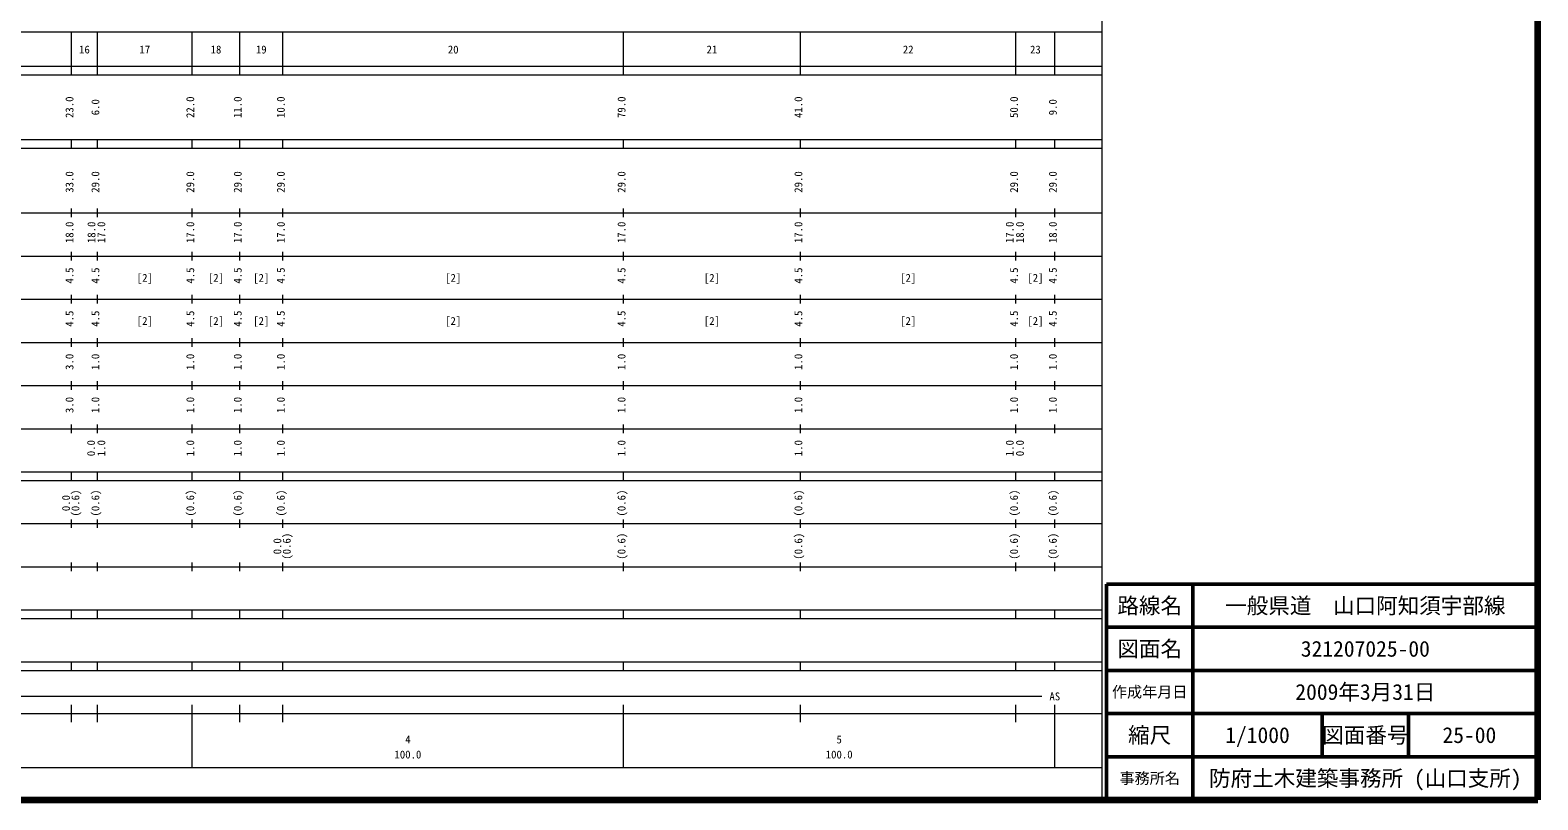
# Model space of a CAD drawing. Units: millimetres, scale not verified. Extents: x 40000 to 680000, y 20000 to 380000.
# Drawn here: x 330414 to 680000, y 20000 to 198357 of the extents above; entities that cross this region are included whole.
import ezdxf
from ezdxf.enums import TextEntityAlignment as Align

# ---------------------------------------------------------------- set-up
doc = ezdxf.new("R2010")
doc.units = ezdxf.units.MM
doc.header["$LTSCALE"] = 1000
for name, color, linetype, lineweight in [('M-TTL', 2, 'Continuous', 140), ('M-TTL-BAND', 7, 'Continuous', 13), ('M-TTL-FRAM', 2, 'Continuous', 50), ('M-TTL-LINE', 7, 'Continuous', 50)]:
    doc.layers.add(name, color=color, linetype=linetype, lineweight=lineweight)
doc.layers.add('M-TTL-TXT', color=7, linetype='Continuous')
doc.styles.add('ＭＳ ゴシック', font='')
doc.styles.get('ＭＳ ゴシック').set_extended_font_data('MS Gothic')

msp = doc.modelspace()

# ---------------------------------------------------------------- linework, layer by layer
at = {"layer": 'M-TTL'}
for p, q in [((680000, 20000), (680000, 380000)), ((40000, 20000), (680000, 20000))]:
    msp.add_line(p, q, dxfattribs=at)
at = {"layer": 'M-TTL-BAND'}
for p, q in [((579000, 20000), (579000, 370000)), ((68000, 198000), (579000, 198000)), ((340000, 188000), (340000, 198000)), ((346000, 188000), (346000, 198000)), ((368000, 188000), (368000, 198000)), ((379000, 188000), (379000, 198000)), ((389000, 188000), (389000, 198000)), ((468000, 188000), (468000, 198000)), ((509000, 188000), (509000, 198000)), ((559000, 188000), (559000, 198000)), ((568000, 188000), (568000, 198000)), ((40000, 190000), (579000, 190000)), ((40000, 188000), (579000, 188000)), ((40000, 173000), (579000, 173000)), ((340000, 171000), (340000, 173000)), ((346000, 171000), (346000, 173000)), ((368000, 171000), (368000, 173000)), ((379000, 171000), (379000, 173000)), ((389000, 171000), (389000, 173000)), ((468000, 171000), (468000, 173000)), ((509000, 171000), (509000, 173000)), ((559000, 171000), (559000, 173000)), ((568000, 171000), (568000, 173000)), ((40000, 171000), (579000, 171000)), ((40000, 156000), (579000, 156000)), ((340000, 155000), (340000, 157000)), ((346000, 155000), (346000, 157000)), ((368000, 155000), (368000, 157000)), ((379000, 155000), (379000, 157000)), ((389000, 155000), (389000, 157000)), ((468000, 155000), (468000, 157000)), ((509000, 155000), (509000, 157000)), ((559000, 155000), (559000, 157000)), ((568000, 155000), (568000, 157000)), ((340000, 145000), (340000, 147000)), ((346000, 145000), (346000, 147000)), ((368000, 145000), (368000, 147000)), ((379000, 145000), (379000, 147000)), ((389000, 145000), (389000, 147000)), ((468000, 145000), (468000, 147000)), ((509000, 145000), (509000, 147000)), ((559000, 145000), (559000, 147000)), ((568000, 145000), (568000, 147000)), ((46000, 146000), (579000, 146000)), ((340000, 135000), (340000, 137000)), ((346000, 135000), (346000, 137000)), ((368000, 135000), (368000, 137000)), ((379000, 135000), (379000, 137000)), ((389000, 135000), (389000, 137000)), ((468000, 135000), (468000, 137000)), ((509000, 135000), (509000, 137000)), ((559000, 135000), (559000, 137000)), ((568000, 135000), (568000, 137000)), ((52000, 136000), (579000, 136000)), ((46000, 126000), (579000, 126000)), ((340000, 125000), (340000, 127000)), ((346000, 125000), (346000, 127000)), ((368000, 125000), (368000, 127000)), ((379000, 125000), (379000, 127000)), ((389000, 125000), (389000, 127000)), ((468000, 125000), (468000, 127000)), ((509000, 125000), (509000, 127000)), ((559000, 125000), (559000, 127000)), ((568000, 125000), (568000, 127000)), ((52000, 116000), (579000, 116000)), ((340000, 115000), (340000, 117000)), ((346000, 115000), (346000, 117000)), ((368000, 115000), (368000, 117000)), ((379000, 115000), (379000, 117000)), ((389000, 115000), (389000, 117000)), ((468000, 115000), (468000, 117000)), ((509000, 115000), (509000, 117000)), ((559000, 115000), (559000, 117000)), ((568000, 115000), (568000, 117000)), ((46000, 106000), (579000, 106000)), ((340000, 105000), (340000, 107000)), ((346000, 105000), (346000, 107000)), ((368000, 105000), (368000, 107000)), ((379000, 105000), (379000, 107000)), ((389000, 105000), (389000, 107000)), ((468000, 105000), (468000, 107000)), ((509000, 105000), (509000, 107000)), ((559000, 105000), (559000, 107000)), ((568000, 105000), (568000, 107000)), ((40000, 96000), (579000, 96000)), ((340000, 94000), (340000, 96000)), ((346000, 94000), (346000, 96000)), ((368000, 94000), (368000, 96000)), ((379000, 94000), (379000, 96000)), ((389000, 94000), (389000, 96000)), ((468000, 94000), (468000, 96000)), ((509000, 94000), (509000, 96000)), ((559000, 94000), (559000, 96000)), ((568000, 94000), (568000, 96000)), ((40000, 94000), (579000, 94000)), ((49000, 84000), (579000, 84000)), ((340000, 83000), (340000, 85000)), ((346000, 83000), (346000, 85000)), ((368000, 83000), (368000, 85000)), ((379000, 83000), (379000, 85000)), ((389000, 83000), (389000, 85000)), ((468000, 83000), (468000, 85000)), ((509000, 83000), (509000, 85000)), ((559000, 83000), (559000, 85000)), ((568000, 83000), (568000, 85000)), ((40000, 74000), (579000, 74000)), ((340000, 73000), (340000, 75000)), ((346000, 73000), (346000, 75000)), ((368000, 73000), (368000, 75000)), ((379000, 73000), (379000, 75000)), ((389000, 73000), (389000, 75000)), ((468000, 73000), (468000, 75000)), ((509000, 73000), (509000, 75000)), ((559000, 73000), (559000, 75000)), ((568000, 73000), (568000, 75000)), ((40000, 64000), (579000, 64000)), ((340000, 62000), (340000, 64000)), ((346000, 62000), (346000, 64000)), ((368000, 62000), (368000, 64000)), ((379000, 62000), (379000, 64000)), ((389000, 62000), (389000, 64000)), ((468000, 62000), (468000, 64000)), ((509000, 62000), (509000, 64000)), ((559000, 62000), (559000, 64000)), ((568000, 62000), (568000, 64000)), ((40000, 62000), (579000, 62000)), ((40000, 52000), (579000, 52000)), ((40000, 50000), (579000, 50000)), ((340000, 50000), (340000, 52000)), ((346000, 50000), (346000, 52000)), ((368000, 50000), (368000, 52000)), ((379000, 50000), (379000, 52000)), ((389000, 50000), (389000, 52000)), ((468000, 50000), (468000, 52000)), ((509000, 50000), (509000, 52000)), ((559000, 50000), (559000, 52000)), ((568000, 50000), (568000, 52000)), ((71000, 44000), (565000, 44000)), ((340000, 38000), (340000, 42000)), ((346000, 38000), (346000, 42000)), ((368000, 27500), (368000, 42000)), ((379000, 38000), (379000, 42000)), ((389000, 38000), (389000, 42000)), ((468000, 27500), (468000, 42000)), ((509000, 38000), (509000, 42000)), ((559000, 38000), (559000, 42000)), ((568000, 27500), (568000, 42000)), ((40000, 40000), (579000, 40000)), ((68000, 27500), (579000, 27500))]:
    msp.add_line(p, q, dxfattribs=at)
at = {"layer": 'M-TTL-FRAM'}
for p, q in [((680000, 70000), (580000, 70000)), ((580000, 70000), (580000, 20000))]:
    msp.add_line(p, q, dxfattribs=at)
at = {"layer": 'M-TTL-LINE'}
for p, q in [((600000, 70000), (600000, 20000)), ((680000, 60000), (580000, 60000)), ((680000, 50000), (580000, 50000)), ((680000, 40000), (580000, 40000)), ((630000, 40000), (630000, 30000)), ((650000, 40000), (650000, 30000)), ((680000, 30000), (580000, 30000))]:
    msp.add_line(p, q, dxfattribs=at)

# ---------------------------------------------------------------- texts
at = {"layer": 'M-TTL-BAND', "style": 'ＭＳ ゴシック'}
for s, p in [('16', (343000, 192405)), ('17', (357000, 192405)), ('18', (373500, 192405)), ('19', (384000, 192405)), ('20', (428500, 192405)), ('21', (488500, 192405)), ('22', (534000, 192405)), ('23', (563500, 192405)), ('[2]', (357000, 139500)), ('[2]', (373500, 139500)), ('[2]', (384000, 139500)), ('[2]', (428500, 139500)), ('[2]', (488500, 139500)), ('[2]', (534000, 139500)), ('[2]', (563500, 139500)), ('[2]', (357000, 129500)), ('[2]', (373500, 129500)), ('[2]', (384000, 129500)), ('[2]', (428500, 129500)), ('[2]', (488500, 129500)), ('[2]', (534000, 129500)), ('[2]', (563500, 129500)), ('AS', (568000, 42500)), ('4', (418000, 32523)), ('5', (518000, 32523)), ('100.0', (418000, 29033)), ('100.0', (518000, 29033))]:
    msp.add_text(s, height=1833, dxfattribs=at).set_placement(p, align=Align.BOTTOM_CENTER)
for s, p in [('23.0', (341000, 180500)), ('6.0', (347000, 180500)), ('22.0', (369000, 180500)), ('11.0', (380000, 180500)), ('10.0', (390000, 180500)), ('79.0', (469000, 180500)), ('41.0', (510000, 180500)), ('50.0', (560000, 180500)), ('9.0', (569000, 180500)), ('33.0', (341000, 163174)), ('29.0', (347000, 163174)), ('29.0', (369000, 163174)), ('29.0', (380000, 163174)), ('29.0', (390000, 163174)), ('29.0', (469000, 163174)), ('29.0', (510000, 163174)), ('29.0', (560000, 163174)), ('29.0', (569000, 163174)), ('18.0', (341000, 151500)), ('18.0', (346094, 151500)), ('17.0', (348370, 151500)), ('17.0', (369000, 151500)), ('17.0', (380000, 151500)), ('17.0', (390000, 151500)), ('17.0', (469000, 151500)), ('17.0', (510000, 151500)), ('17.0', (559000, 151500)), ('18.0', (561370, 151500)), ('18.0', (569000, 151500)), ('4.5', (341000, 141500)), ('4.5', (347000, 141500)), ('4.5', (369000, 141500)), ('4.5', (380000, 141500)), ('4.5', (390000, 141500)), ('4.5', (469000, 141500)), ('4.5', (510000, 141500)), ('4.5', (560000, 141500)), ('4.5', (569000, 141500)), ('4.5', (341000, 131500)), ('4.5', (347000, 131500)), ('4.5', (369000, 131500)), ('4.5', (380000, 131500)), ('4.5', (390000, 131500)), ('4.5', (469000, 131500)), ('4.5', (510000, 131500)), ('4.5', (560000, 131500)), ('4.5', (569000, 131500)), ('3.0', (341000, 121500)), ('1.0', (347000, 121500)), ('1.0', (369000, 121500)), ('1.0', (380000, 121500)), ('1.0', (390000, 121500)), ('1.0', (469000, 121500)), ('1.0', (510000, 121500)), ('1.0', (560000, 121500)), ('1.0', (569000, 121500)), ('3.0', (341000, 111500)), ('1.0', (347000, 111500)), ('1.0', (369000, 111500)), ('1.0', (380000, 111500)), ('1.0', (390000, 111500)), ('1.0', (469000, 111500)), ('1.0', (510000, 111500)), ('1.0', (560000, 111500)), ('1.0', (569000, 111500)), ('0.0', (346000, 101500)), ('1.0', (348370, 101500)), ('1.0', (369000, 101500)), ('1.0', (380000, 101500)), ('1.0', (390000, 101500)), ('1.0', (469000, 101500)), ('1.0', (510000, 101500)), ('1.0', (559000, 101500)), ('0.0', (561370, 101500)), ('(0.6)', (342370, 88764)), ('(0.6)', (347000, 88764)), ('(0.6)', (369000, 88764)), ('(0.6)', (380000, 88764)), ('(0.6)', (390000, 88764)), ('(0.6)', (469000, 88764)), ('(0.6)', (510000, 88764)), ('(0.6)', (560000, 88764)), ('(0.6)', (569000, 88764)), ('0.0', (340188, 88764)), ('0.0', (389188, 78764)), ('(0.6)', (391370, 78764)), ('(0.6)', (469000, 78764)), ('(0.6)', (510000, 78764)), ('(0.6)', (560000, 78764)), ('(0.6)', (569000, 78764))]:
    msp.add_text(s, height=1833, rotation=90, dxfattribs=at).set_placement(p, align=Align.BOTTOM_CENTER)
at = {"layer": 'M-TTL-TXT', "style": 'ＭＳ ゴシック'}
for s, height, p in [('路線名', 3666, (590000, 65000)), ('路線名', 3666, (590000, 65000)), ('一般県道\u3000山口阿知須宇部線', 3666, (640000, 65000)), ('図面名', 3666, (590000, 55000)), ('図面名', 3666, (590000, 55000)), ('321207025-00', 3666, (640000, 55000)), ('作成年月日', 2566, (590000, 45000)), ('作成年月日', 2566, (590000, 45000)), ('2009年3月31日', 3666, (640000, 45000)), ('縮尺', 3666, (590000, 35000)), ('縮尺', 3666, (590000, 35000)), ('1/1000', 3666, (615000, 35000)), ('図面番号', 3666, (640000, 35000)), ('図面番号', 3666, (640000, 35000)), ('25-00', 3666, (664125, 35000)), ('事務所名', 2566, (590000, 25000)), ('事務所名', 2566, (590000, 25000)), ('防府土木建築事務所 (山口支所)', 3666, (640000, 25000))]:
    msp.add_text(s, height=height, dxfattribs=at).set_placement(p, align=Align.MIDDLE_CENTER)

doc.saveas('drawing.dxf')
